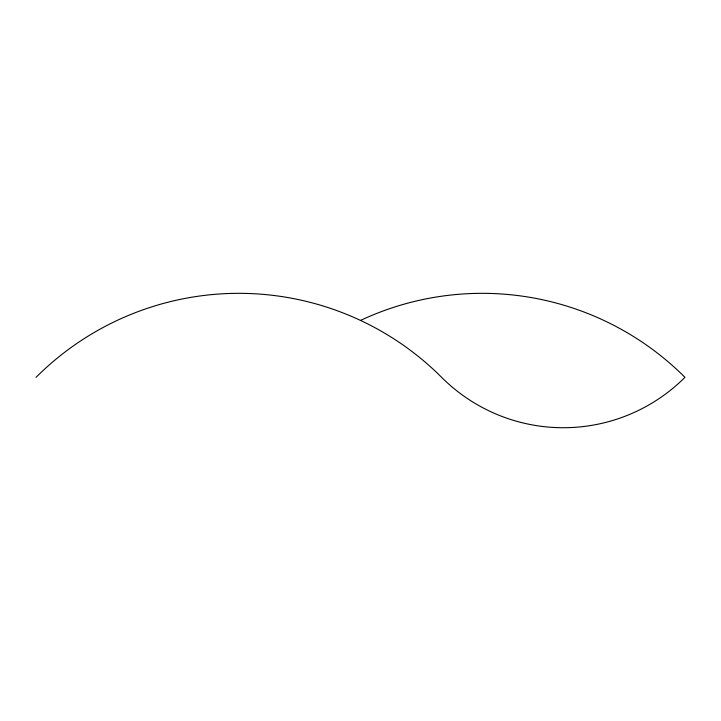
<?xml version="1.0" encoding="UTF-8"?>
<svg xmlns="http://www.w3.org/2000/svg" width="721" height="721" viewBox="0 0 721 721"><rect width="100%" height="100%" fill="white"/><g stroke="black" fill="none" stroke-linecap="round" stroke-linejoin="round"><path stroke-width="1.08" d="M36.05 377.326A286.778 286.778 0 0 1 441.613 377.326A172.067 172.067 0 0 0 684.95 377.326A286.778 286.778 0 0 0 360.5 320.421"/></g></svg>
